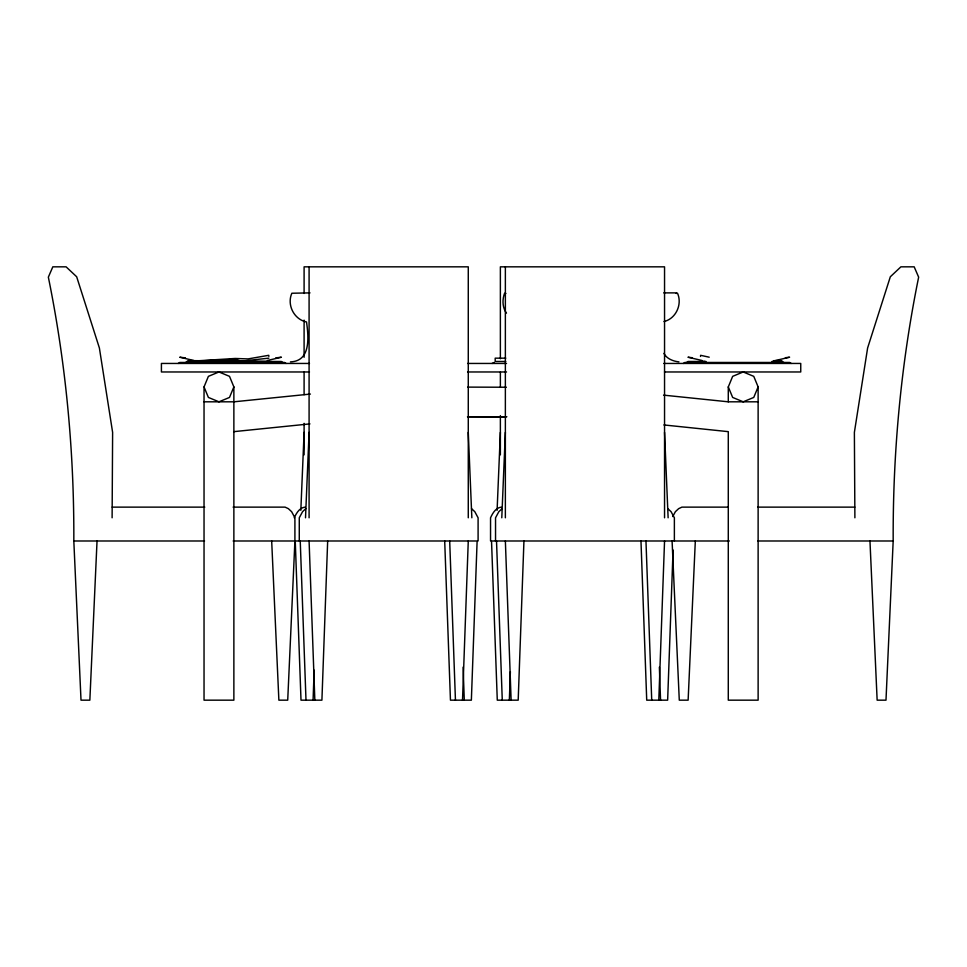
<?xml version="1.0" encoding="UTF-8"?>
<svg xmlns="http://www.w3.org/2000/svg" width="967" height="967" viewBox="0 0 967 967"><rect width="100%" height="100%" fill="white"/><g stroke="black" fill="none" stroke-linecap="round" stroke-linejoin="round"><path stroke-width="1.45" d="M112.112 517.792L112.619 432.382L99.383 347.987L76.671 276.767L66.094 266.832L52.822 266.832L48.35 277.154C66.034 363.93 74.217 452.447 73.818 540.988L81.01 700.168L89.858 700.168L97.038 540.988M313.078 700.168L314.154 670.131M327.668 540.988L321.914 700.168L301.003 700.168L295.249 540.988L477.118 540.988L471.364 700.168L450.453 700.168L444.699 540.988M462.516 700.168L468.27 540.988M509.343 700.168L510.383 671.63M523.945 540.988L518.191 700.168L497.28 700.168L491.526 540.988L729.336 540.988M658.793 700.168L664.547 540.988M673.068 549.993L667.641 700.168L646.718 700.168L640.976 540.988M300.834 510.298L304.097 432.382M305.512 517.792L309.089 432.382M497.098 510.298L500.374 432.382M501.788 517.792L505.366 432.382M233.095 507.131L285.072 507.131L288.347 508.654L291.623 511.7L294.911 517.792L294.911 540.988L287.719 700.168L278.871 700.168L271.679 540.988M695.321 540.988L688.129 700.168L679.281 700.168L672.089 540.988M854.888 517.792L854.381 432.382L867.617 347.987L890.329 276.767L900.906 266.832L914.178 266.832L918.65 277.154C900.966 363.93 892.783 452.447 893.182 540.988L885.99 700.168L877.142 700.168L869.962 540.988M700.519 356.436L700.616 355.312L709.21 357.198M204.037 386.897L208.401 376.344L218.953 371.969L229.505 376.344L233.869 386.897L233.869 700.168L204.037 700.168L204.037 386.981L208.401 397.437L218.953 401.813L229.505 397.437L233.869 386.897M758.128 401.813L728.284 401.813L728.284 386.981L732.66 376.344L743.2 371.969L753.752 376.344L758.128 386.897L758.128 700.168L728.284 700.168L728.284 431.645L663.882 424.948M758.128 386.897L753.752 397.437L743.2 401.813L732.66 397.437L728.284 386.897M294.27 517.792C296.349 513.223 299.468 507.772 304.956 507.131M672.754 516.571L675.377 511.7L678.653 508.654L681.928 507.131L727.958 507.131M676.187 293.448L677.516 293.243C682.472 304.315 675.957 318.723 663.991 321.552M305.826 508.654L302.55 511.7L299.274 517.792L299.274 540.988M502.103 508.654L498.827 511.7L495.539 517.792L495.539 540.988M185.555 362.468L189.544 360.606L268.947 361.477M686.655 362.468L688.069 361.477L706.043 361.477M178.194 363.447L179.777 362.468L284.479 362.468L286.051 363.447M683.331 363.447L684.902 362.468L789.604 362.468L791.175 363.447M492.106 363.447L494.294 362.468M310.008 292.88L291.865 293.243C286.655 304.81 294.028 319.485 306.527 321.975C308.533 336.468 311.193 361.235 290.438 361.876M267.327 360.498L281.397 357.222L275.764 357.875M775.522 360.498L789.604 357.222L785.373 357.717M268.886 358.165L241.218 361.15L235.634 359.373L186.969 361.477L281.3 361.477L282.727 362.468M233.869 431.645L309.948 423.884M310.419 394.065L233.869 401.813L204.037 401.813M186.969 361.477L235.199 358.467L248.048 358.914L268.753 355.312L268.862 356.436M700.434 361.477L704.931 361.428M773.83 360.667L779.825 360.606L783.826 362.468M467.714 387.114L506.333 387.235M467.895 416.765L505.971 416.886M663.725 292.88L676.598 292.88M505.765 358.165L495.189 358.165L495.189 361.477L505.765 361.477M771.92 361.477L782.4 361.477L773.358 360.921M309.476 363.447L161.416 363.447L161.416 371.969L309.476 371.969M467.605 363.447L506.527 363.447M663.737 363.447L800.749 363.447L800.749 371.969L664.522 371.969M467.605 371.969L506.527 371.969M467.496 416.729L506.841 416.729M112.172 507.131L204.774 507.131M501.232 507.131C495.745 507.772 492.614 513.223 490.547 517.792L490.547 540.988M757.741 507.131L854.828 507.131M73.818 540.988L204.533 540.988M233.144 540.988L294.911 540.988M757.959 540.988L893.182 540.988M773.552 361.102L782.4 361.477M663.567 395.14L728.284 401.813M692.203 357.717L687.972 357.222L702.054 360.498M185.41 357.875L179.777 357.222L193.847 360.498M678.943 361.876C673.153 361.259 666.722 358.805 663.918 353.378M667.81 508.654L671.086 511.7L674.374 517.792L674.374 540.988M471.533 508.654L474.809 511.7L478.097 517.792L478.097 540.988M505.874 293.448L504.581 293.243C502.175 299.685 502.344 307.458 506.478 313.151M664.547 432.382L668.124 517.792M468.27 432.382L471.848 517.792M659.373 667.121L660.558 700.168M645.968 540.988L651.722 700.168M505.366 540.988L511.12 700.168M496.518 540.988L502.272 700.168M463.096 667.121L464.293 700.168M449.691 540.988L455.445 700.168M309.089 540.988L314.843 700.168M300.241 540.988L305.995 700.168M664.547 517.792L664.547 266.832L500.374 266.832L500.374 358.757M505.366 266.832L505.366 517.792M500.374 372.102L500.374 387.187M500.374 415.605L500.374 454.853M468.27 517.792L468.27 266.832L304.097 266.832L304.097 293.46M309.089 266.832L309.089 517.792M304.097 320.137L304.097 357.258M304.097 372.102L304.097 394.705M304.097 423.341L304.097 454.853"/></g></svg>
